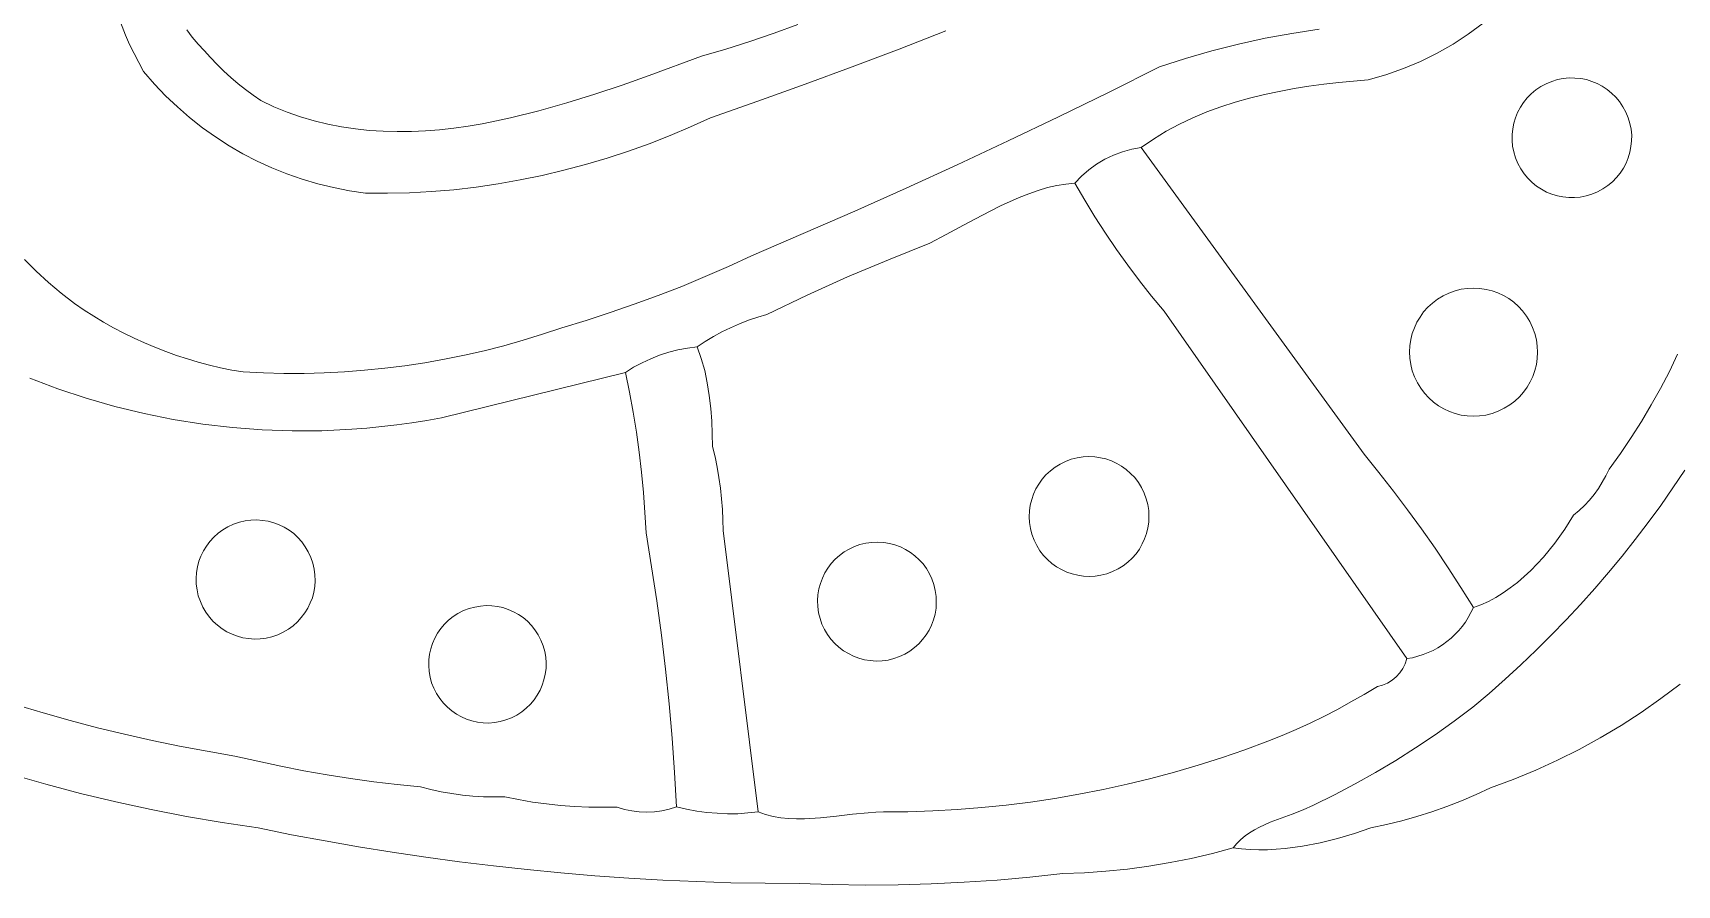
# Model space of a CAD drawing. Header units: inches. Extents: x 36.3 to 71.4, y 17.4 to 61.7.
# Drawn here: x 54.42 to 65.72, y 17.38 to 23.24 of the extents above; entities that cross this region are included whole.
import ezdxf

# ---------------------------------------------------------------- set-up
doc = ezdxf.new("R2010")
doc.units = ezdxf.units.IN
doc.header["$MEASUREMENT"] = 0
doc.layers.add('10_CLOSED_AREAS', color=7, linetype='CONTINUOUS', lineweight=18)
doc.layers.add('20_EXACT_CIRCLES', color=7, linetype='CONTINUOUS', lineweight=18)

msp = doc.modelspace()

# ---------------------------------------------------------------- linework, layer by layer
at = {"layer": '10_CLOSED_AREAS'}
for points in [[(54.397, 20.864), (54.493, 20.826), (54.59, 20.791), (54.786, 20.726), (54.983, 20.669), (55.183, 20.621), (55.384, 20.58), (55.587, 20.548), (55.791, 20.524), (55.995, 20.509), (56.201, 20.501), (56.406, 20.502), (56.612, 20.512), (56.715, 20.52), (56.818, 20.53), (56.921, 20.542), (57.023, 20.556), (57.126, 20.572), (57.228, 20.591), (58.492, 20.903), (58.548, 20.938), (58.606, 20.969), (58.666, 20.997), (58.727, 21.021), (58.79, 21.041), (58.853, 21.057), (58.918, 21.07), (58.984, 21.078), (59.039, 21.115), (59.097, 21.149), (59.155, 21.181), (59.215, 21.21), (59.276, 21.237), (59.338, 21.261), (59.401, 21.282), (59.465, 21.301), (59.741, 21.433), (60.019, 21.559), (60.3, 21.677), (60.584, 21.79), (60.697, 21.849), (60.817, 21.914), (60.942, 21.981), (61.07, 22.046), (61.199, 22.104), (61.264, 22.13), (61.329, 22.153), (61.393, 22.172), (61.457, 22.187), (61.52, 22.197), (61.582, 22.202), (61.628, 22.251), (61.677, 22.295), (61.731, 22.334), (61.787, 22.368), (61.847, 22.396), (61.908, 22.419), (61.973, 22.437), (62.038, 22.448), (62.123, 22.506), (62.21, 22.56), (62.3, 22.608), (62.393, 22.652), (62.488, 22.692), (62.584, 22.727), (62.683, 22.759), (62.783, 22.787), (62.884, 22.812), (62.986, 22.833), (63.088, 22.852), (63.19, 22.868), (63.293, 22.882), (63.395, 22.894), (63.597, 22.912), (63.72, 22.948), (63.841, 22.99), (63.958, 23.039), (64.071, 23.095), (64.181, 23.157), (64.286, 23.226), (64.387, 23.301)], [(55.006, 23.349), (55.056, 23.22), (55.084, 23.156), (55.114, 23.093), (55.146, 23.031), (55.18, 22.969), (55.254, 22.884), (55.331, 22.803), (55.412, 22.726), (55.496, 22.653), (55.584, 22.584), (55.674, 22.52), (55.767, 22.46), (55.863, 22.405), (55.961, 22.354), (56.062, 22.308), (56.165, 22.267), (56.27, 22.23), (56.377, 22.199), (56.485, 22.172), (56.595, 22.151), (56.706, 22.135), (56.857, 22.133), (57.008, 22.136), (57.16, 22.145), (57.313, 22.158), (57.465, 22.175), (57.617, 22.198), (57.768, 22.225), (57.919, 22.256), (58.069, 22.291), (58.218, 22.331), (58.366, 22.375), (58.512, 22.423), (58.656, 22.474), (58.799, 22.53), (58.939, 22.589), (59.077, 22.651), (59.403, 22.765), (59.728, 22.882), (60.051, 23.002), (60.374, 23.124), (60.695, 23.25)], [(60.695, 23.25), (60.374, 23.124), (60.051, 23.002), (59.728, 22.882), (59.403, 22.765), (59.077, 22.651), (58.939, 22.589), (58.799, 22.53), (58.656, 22.474), (58.512, 22.423), (58.366, 22.375), (58.218, 22.331), (58.069, 22.291), (57.919, 22.256), (57.768, 22.225), (57.617, 22.198), (57.465, 22.175), (57.313, 22.158), (57.16, 22.145), (57.008, 22.136), (56.857, 22.133), (56.706, 22.135), (56.595, 22.151), (56.485, 22.172), (56.377, 22.199), (56.27, 22.23), (56.165, 22.267), (56.062, 22.308), (55.961, 22.354), (55.863, 22.405), (55.767, 22.46), (55.674, 22.52), (55.584, 22.584), (55.496, 22.653), (55.412, 22.726), (55.331, 22.803), (55.254, 22.884), (55.18, 22.969), (55.146, 23.031), (55.114, 23.093), (55.084, 23.156), (55.056, 23.22), (55.006, 23.349)], [(59.678, 23.293), (59.514, 23.233), (59.348, 23.177), (59.182, 23.124), (59.014, 23.075), (58.655, 22.943), (58.469, 22.877), (58.281, 22.814), (58.09, 22.754), (57.897, 22.699), (57.703, 22.651), (57.606, 22.63), (57.508, 22.611), (57.41, 22.595), (57.313, 22.581), (57.215, 22.57), (57.118, 22.563), (57.021, 22.558), (56.924, 22.557), (56.827, 22.559), (56.731, 22.565), (56.636, 22.575), (56.54, 22.589), (56.446, 22.607), (56.352, 22.63), (56.259, 22.658), (56.167, 22.69), (56.076, 22.728), (55.986, 22.771), (55.932, 22.807), (55.88, 22.846), (55.829, 22.886), (55.78, 22.929), (55.732, 22.972), (55.685, 23.018), (55.64, 23.065), (55.597, 23.113), (55.554, 23.158), (55.514, 23.205), (55.477, 23.255)], [(55.477, 23.255), (55.514, 23.205), (55.554, 23.158), (55.597, 23.113), (55.64, 23.065), (55.685, 23.018), (55.732, 22.972), (55.78, 22.929), (55.829, 22.886), (55.88, 22.846), (55.932, 22.807), (55.986, 22.771), (56.076, 22.728), (56.167, 22.69), (56.259, 22.658), (56.352, 22.63), (56.446, 22.607), (56.54, 22.589), (56.636, 22.575), (56.731, 22.565), (56.827, 22.559), (56.924, 22.557), (57.021, 22.558), (57.118, 22.563), (57.215, 22.57), (57.313, 22.581), (57.41, 22.595), (57.508, 22.611), (57.606, 22.63), (57.703, 22.651), (57.897, 22.699), (58.09, 22.754), (58.281, 22.814), (58.469, 22.877), (58.655, 22.943), (59.014, 23.075), (59.182, 23.124), (59.348, 23.177), (59.514, 23.233), (59.678, 23.293)], [(64.387, 23.301), (64.286, 23.226), (64.181, 23.157), (64.071, 23.095), (63.958, 23.039), (63.841, 22.99), (63.72, 22.948), (63.597, 22.912), (63.395, 22.894), (63.293, 22.882), (63.19, 22.868), (63.088, 22.852), (62.986, 22.833), (62.884, 22.812), (62.783, 22.787), (62.683, 22.759), (62.584, 22.727), (62.488, 22.692), (62.393, 22.652), (62.3, 22.608), (62.21, 22.56), (62.123, 22.506), (62.038, 22.448), (63.569, 20.34), (63.671, 20.215), (63.771, 20.088), (63.869, 19.959), (63.964, 19.828), (64.057, 19.695), (64.147, 19.561), (64.235, 19.425), (64.321, 19.288), (64.372, 19.306), (64.424, 19.329), (64.475, 19.356), (64.525, 19.388), (64.574, 19.422), (64.623, 19.46), (64.67, 19.501), (64.715, 19.543), (64.76, 19.588), (64.802, 19.634), (64.842, 19.682), (64.881, 19.73), (64.95, 19.826), (65.009, 19.921), (65.047, 19.954), (65.084, 19.989), (65.118, 20.026), (65.15, 20.065), (65.18, 20.106), (65.207, 20.148), (65.232, 20.192), (65.255, 20.237), (65.332, 20.345), (65.406, 20.455), (65.477, 20.566), (65.544, 20.679), (65.607, 20.793), (65.668, 20.909), (65.724, 21.027)], [(63.26, 23.26), (63.074, 23.232), (62.889, 23.198), (62.706, 23.157), (62.523, 23.111), (62.342, 23.059), (62.163, 23.001), (61.817, 22.829), (61.47, 22.659), (61.122, 22.493), (60.772, 22.329), (60.421, 22.168), (60.068, 22.01), (59.714, 21.856), (59.359, 21.703), (59.201, 21.63), (59.041, 21.561), (58.879, 21.494), (58.717, 21.431), (58.553, 21.371), (58.388, 21.314), (58.222, 21.26), (58.055, 21.21), (57.923, 21.166), (57.789, 21.124), (57.656, 21.086), (57.521, 21.052), (57.385, 21.021), (57.249, 20.993), (57.112, 20.969), (56.975, 20.948), (56.837, 20.931), (56.699, 20.917), (56.561, 20.906), (56.422, 20.899), (56.283, 20.896), (56.143, 20.896), (56.004, 20.899), (55.865, 20.906), (55.787, 20.919), (55.709, 20.935), (55.632, 20.953), (55.556, 20.973), (55.481, 20.995), (55.406, 21.02), (55.332, 21.046), (55.258, 21.075), (55.186, 21.105), (55.114, 21.138), (55.043, 21.172), (54.974, 21.209), (54.905, 21.248), (54.837, 21.288), (54.771, 21.331), (54.705, 21.376), (54.614, 21.446), (54.526, 21.52), (54.442, 21.598), (54.361, 21.679)], [(54.361, 21.679), (54.442, 21.598), (54.526, 21.52), (54.614, 21.446), (54.705, 21.376), (54.771, 21.331), (54.837, 21.288), (54.905, 21.248), (54.974, 21.209), (55.043, 21.172), (55.114, 21.138), (55.186, 21.105), (55.258, 21.075), (55.332, 21.046), (55.406, 21.02), (55.481, 20.995), (55.556, 20.973), (55.632, 20.953), (55.709, 20.935), (55.787, 20.919), (55.865, 20.906), (56.004, 20.899), (56.143, 20.896), (56.283, 20.896), (56.422, 20.899), (56.561, 20.906), (56.699, 20.917), (56.837, 20.931), (56.975, 20.948), (57.112, 20.969), (57.249, 20.993), (57.385, 21.021), (57.521, 21.052), (57.656, 21.086), (57.789, 21.124), (57.923, 21.166), (58.055, 21.21), (58.222, 21.26), (58.388, 21.314), (58.553, 21.371), (58.717, 21.431), (58.879, 21.494), (59.041, 21.561), (59.201, 21.63), (59.359, 21.703), (59.714, 21.856), (60.068, 22.01), (60.421, 22.168), (60.772, 22.329), (61.122, 22.493), (61.47, 22.659), (61.817, 22.829), (62.163, 23.001), (62.342, 23.059), (62.523, 23.111), (62.706, 23.157), (62.889, 23.198), (63.074, 23.232), (63.26, 23.26)], [(65.724, 21.027), (65.668, 20.909), (65.607, 20.793), (65.544, 20.679), (65.477, 20.566), (65.406, 20.455), (65.332, 20.345), (65.255, 20.237), (65.232, 20.192), (65.207, 20.148), (65.18, 20.106), (65.15, 20.065), (65.118, 20.026), (65.084, 19.989), (65.047, 19.954), (65.009, 19.921), (64.95, 19.826), (64.881, 19.73), (64.842, 19.682), (64.802, 19.634), (64.76, 19.588), (64.715, 19.543), (64.67, 19.501), (64.623, 19.46), (64.574, 19.422), (64.525, 19.388), (64.475, 19.356), (64.424, 19.329), (64.372, 19.306), (64.321, 19.288), (64.304, 19.253), (64.286, 19.22), (64.266, 19.188), (64.244, 19.158), (64.22, 19.129), (64.194, 19.102), (64.167, 19.076), (64.138, 19.053), (64.108, 19.031), (64.076, 19.011), (64.044, 18.993), (64.01, 18.978), (63.975, 18.964), (63.939, 18.953), (63.902, 18.943), (63.864, 18.937), (63.853, 18.901), (63.836, 18.868), (63.815, 18.838), (63.79, 18.811), (63.762, 18.788), (63.731, 18.769), (63.697, 18.755), (63.661, 18.745), (63.571, 18.691), (63.479, 18.639), (63.387, 18.588), (63.293, 18.54), (63.199, 18.494), (63.103, 18.45), (63.007, 18.408), (62.909, 18.369), (62.75, 18.31), (62.59, 18.255), (62.429, 18.204), (62.267, 18.157), (62.104, 18.113), (61.94, 18.073), (61.775, 18.037), (61.609, 18.005), (61.443, 17.976), (61.276, 17.951), (61.109, 17.93), (60.941, 17.913), (60.772, 17.9), (60.604, 17.89), (60.434, 17.885), (60.265, 17.883), (60.213, 17.882), (60.161, 17.878), (60.053, 17.868), (59.943, 17.854), (59.832, 17.842), (59.722, 17.836), (59.667, 17.835), (59.613, 17.838), (59.56, 17.843), (59.507, 17.852), (59.455, 17.865), (59.405, 17.883), (59.334, 17.876), (59.264, 17.871), (59.193, 17.871), (59.122, 17.874), (59.052, 17.88), (58.982, 17.889), (58.912, 17.902), (58.843, 17.918), (58.793, 17.902), (58.742, 17.89), (58.691, 17.883), (58.639, 17.881), (58.587, 17.883), (58.536, 17.89), (58.485, 17.901), (58.435, 17.917), (58.337, 17.915), (58.24, 17.916), (58.143, 17.92), (58.046, 17.928), (57.95, 17.938), (57.853, 17.951), (57.758, 17.968), (57.662, 17.987), (57.589, 17.986), (57.516, 17.988), (57.443, 17.992), (57.371, 17.999), (57.298, 18.009), (57.226, 18.022), (57.155, 18.037), (57.084, 18.055), (56.923, 18.071), (56.762, 18.091), (56.602, 18.113), (56.442, 18.138), (56.282, 18.166), (56.123, 18.197), (55.965, 18.231), (55.807, 18.267), (55.617, 18.3), (55.427, 18.336), (55.238, 18.375), (55.049, 18.417), (54.862, 18.462), (54.675, 18.511), (54.489, 18.563), (54.304, 18.618)], [(54.304, 18.618), (54.489, 18.563), (54.675, 18.511), (54.862, 18.462), (55.049, 18.417), (55.238, 18.375), (55.427, 18.336), (55.617, 18.3), (55.807, 18.267), (55.965, 18.231), (56.123, 18.197), (56.282, 18.166), (56.442, 18.138), (56.602, 18.113), (56.762, 18.091), (56.923, 18.071), (57.084, 18.055), (57.155, 18.037), (57.226, 18.022), (57.298, 18.009), (57.371, 17.999), (57.443, 17.992), (57.516, 17.988), (57.589, 17.986), (57.662, 17.987), (57.758, 17.968), (57.853, 17.951), (57.95, 17.938), (58.046, 17.928), (58.143, 17.92), (58.24, 17.916), (58.337, 17.915), (58.435, 17.917), (58.485, 17.901), (58.536, 17.89), (58.587, 17.883), (58.639, 17.881), (58.691, 17.883), (58.742, 17.89), (58.793, 17.902), (58.843, 17.918), (58.83, 18.155), (58.813, 18.391), (58.792, 18.627), (58.767, 18.863), (58.739, 19.098), (58.708, 19.333), (58.672, 19.567), (58.634, 19.801), (58.626, 19.94), (58.616, 20.078), (58.603, 20.217), (58.587, 20.355), (58.568, 20.493), (58.545, 20.63), (58.52, 20.767), (58.492, 20.903), (57.228, 20.591), (57.126, 20.572), (57.023, 20.556), (56.921, 20.542), (56.818, 20.53), (56.715, 20.52), (56.612, 20.512), (56.406, 20.502), (56.201, 20.501), (55.995, 20.509), (55.791, 20.524), (55.587, 20.548), (55.384, 20.58), (55.183, 20.621), (54.983, 20.669), (54.786, 20.726), (54.59, 20.791), (54.493, 20.826), (54.397, 20.864)], [(54.268, 18.142), (54.507, 18.074), (54.747, 18.011), (54.989, 17.953), (55.231, 17.901), (55.475, 17.853), (55.721, 17.811), (55.967, 17.774), (56.196, 17.727), (56.427, 17.684), (56.657, 17.644), (56.888, 17.606), (57.12, 17.572), (57.352, 17.541), (57.584, 17.512), (57.816, 17.487), (58.049, 17.464), (58.282, 17.445), (58.516, 17.428), (58.75, 17.415), (58.983, 17.405), (59.217, 17.397), (59.452, 17.393), (59.686, 17.392), (59.913, 17.384), (60.14, 17.381), (60.367, 17.382), (60.594, 17.389), (60.82, 17.4), (61.047, 17.415), (61.273, 17.436), (61.499, 17.461), (61.647, 17.466), (61.795, 17.476), (61.943, 17.491), (62.09, 17.51), (62.237, 17.535), (62.382, 17.564), (62.527, 17.598), (62.67, 17.637), (62.695, 17.667), (62.722, 17.694), (62.752, 17.718), (62.783, 17.74), (62.816, 17.761), (62.851, 17.779), (62.924, 17.812), (63, 17.841), (63.076, 17.869), (63.151, 17.897), (63.222, 17.929), (63.366, 18), (63.509, 18.076), (63.649, 18.155), (63.787, 18.237), (63.923, 18.324), (64.057, 18.413), (64.189, 18.506), (64.318, 18.603), (64.429, 18.698), (64.539, 18.795), (64.647, 18.894), (64.752, 18.995), (64.856, 19.097), (64.958, 19.202), (65.057, 19.309), (65.155, 19.418), (65.25, 19.529), (65.343, 19.641), (65.434, 19.755), (65.523, 19.871), (65.609, 19.989), (65.693, 20.109), (65.775, 20.23)], [(65.775, 20.23), (65.693, 20.109), (65.609, 19.989), (65.523, 19.871), (65.434, 19.755), (65.343, 19.641), (65.25, 19.529), (65.155, 19.418), (65.057, 19.309), (64.958, 19.202), (64.856, 19.097), (64.752, 18.995), (64.647, 18.894), (64.539, 18.795), (64.429, 18.698), (64.318, 18.603), (64.189, 18.506), (64.057, 18.413), (63.923, 18.324), (63.787, 18.237), (63.649, 18.155), (63.509, 18.076), (63.366, 18), (63.222, 17.929), (63.151, 17.897), (63.076, 17.869), (63, 17.841), (62.924, 17.812), (62.851, 17.779), (62.816, 17.761), (62.783, 17.74), (62.752, 17.718), (62.722, 17.694), (62.695, 17.667), (62.67, 17.637), (62.728, 17.63), (62.786, 17.626), (62.845, 17.624), (62.905, 17.624), (62.965, 17.627), (63.026, 17.632), (63.147, 17.648), (63.268, 17.671), (63.387, 17.701), (63.504, 17.735), (63.616, 17.774), (63.723, 17.797), (63.828, 17.823), (63.933, 17.852), (64.036, 17.885), (64.139, 17.921), (64.24, 17.96), (64.34, 18.002), (64.439, 18.048), (64.595, 18.106), (64.749, 18.17), (64.9, 18.239), (65.048, 18.313), (65.193, 18.393), (65.336, 18.477), (65.474, 18.567), (65.61, 18.662), (65.742, 18.761)]]:
    msp.add_lwpolyline(points, dxfattribs=at)
for points in [[(63.569, 20.34), (62.038, 22.448), (61.973, 22.437), (61.908, 22.419), (61.847, 22.396), (61.787, 22.368), (61.731, 22.334), (61.677, 22.295), (61.628, 22.251), (61.582, 22.202), (61.649, 22.086), (61.719, 21.971), (61.792, 21.859), (61.868, 21.748), (61.946, 21.639), (62.026, 21.531), (62.109, 21.426), (62.195, 21.323), (63.864, 18.937), (63.902, 18.943), (63.939, 18.953), (63.975, 18.964), (64.01, 18.978), (64.044, 18.993), (64.076, 19.011), (64.108, 19.031), (64.138, 19.053), (64.167, 19.076), (64.194, 19.102), (64.22, 19.129), (64.244, 19.158), (64.266, 19.188), (64.286, 19.22), (64.304, 19.253), (64.321, 19.288), (64.235, 19.425), (64.147, 19.561), (64.057, 19.695), (63.964, 19.828), (63.869, 19.959), (63.771, 20.088), (63.671, 20.215)], [(59.163, 19.817), (59.405, 17.883), (59.455, 17.865), (59.507, 17.852), (59.56, 17.843), (59.613, 17.838), (59.667, 17.835), (59.722, 17.836), (59.832, 17.842), (59.943, 17.854), (60.053, 17.868), (60.161, 17.878), (60.213, 17.882), (60.265, 17.883), (60.434, 17.885), (60.604, 17.89), (60.772, 17.9), (60.941, 17.913), (61.109, 17.93), (61.276, 17.951), (61.443, 17.976), (61.609, 18.005), (61.775, 18.037), (61.94, 18.073), (62.104, 18.113), (62.267, 18.157), (62.429, 18.204), (62.59, 18.255), (62.75, 18.31), (62.909, 18.369), (63.007, 18.408), (63.103, 18.45), (63.199, 18.494), (63.293, 18.54), (63.387, 18.588), (63.479, 18.639), (63.571, 18.691), (63.661, 18.745), (63.697, 18.755), (63.731, 18.769), (63.762, 18.788), (63.79, 18.811), (63.815, 18.838), (63.836, 18.868), (63.853, 18.901), (63.864, 18.937), (62.195, 21.323), (62.109, 21.426), (62.026, 21.531), (61.946, 21.639), (61.868, 21.748), (61.792, 21.859), (61.719, 21.971), (61.649, 22.086), (61.582, 22.202), (61.52, 22.197), (61.457, 22.187), (61.393, 22.172), (61.329, 22.153), (61.264, 22.13), (61.199, 22.104), (61.07, 22.046), (60.942, 21.981), (60.817, 21.914), (60.697, 21.849), (60.584, 21.79), (60.3, 21.677), (60.019, 21.559), (59.741, 21.433), (59.465, 21.301), (59.401, 21.282), (59.338, 21.261), (59.276, 21.237), (59.215, 21.21), (59.155, 21.181), (59.097, 21.149), (59.039, 21.115), (58.984, 21.078), (59.013, 20.998), (59.037, 20.915), (59.055, 20.83), (59.068, 20.743), (59.078, 20.655), (59.085, 20.567), (59.091, 20.394), (59.108, 20.323), (59.123, 20.252), (59.135, 20.18), (59.146, 20.108), (59.153, 20.035), (59.159, 19.962), (59.162, 19.89)], [(59.405, 17.883), (59.163, 19.817), (59.162, 19.89), (59.159, 19.962), (59.153, 20.035), (59.146, 20.108), (59.135, 20.18), (59.123, 20.252), (59.108, 20.323), (59.091, 20.394), (59.085, 20.567), (59.078, 20.655), (59.068, 20.743), (59.055, 20.83), (59.037, 20.915), (59.013, 20.998), (58.984, 21.078), (58.918, 21.07), (58.853, 21.057), (58.79, 21.041), (58.727, 21.021), (58.666, 20.997), (58.606, 20.969), (58.548, 20.938), (58.492, 20.903), (58.52, 20.767), (58.545, 20.63), (58.568, 20.493), (58.587, 20.355), (58.603, 20.217), (58.616, 20.078), (58.626, 19.94), (58.634, 19.801), (58.672, 19.567), (58.708, 19.333), (58.739, 19.098), (58.767, 18.863), (58.792, 18.627), (58.813, 18.391), (58.83, 18.155), (58.843, 17.918), (58.912, 17.902), (58.982, 17.889), (59.052, 17.88), (59.122, 17.874), (59.193, 17.871), (59.264, 17.871), (59.334, 17.876)]]:
    msp.add_lwpolyline(points, close=True, dxfattribs=at)
at = {"layer": '20_EXACT_CIRCLES'}
for points in [[(64.626, 22.338), (64.61, 22.377), (64.598, 22.417), (64.59, 22.456), (64.587, 22.497), (64.587, 22.536), (64.591, 22.576), (64.599, 22.615), (64.61, 22.652), (64.625, 22.689), (64.644, 22.724), (64.665, 22.757), (64.69, 22.788), (64.718, 22.817), (64.75, 22.843), (64.784, 22.866), (64.821, 22.886), (64.86, 22.902), (64.899, 22.914), (64.939, 22.922), (64.979, 22.926), (65.019, 22.925), (65.059, 22.921), (65.098, 22.914), (65.135, 22.902), (65.172, 22.887), (65.207, 22.869), (65.24, 22.847), (65.271, 22.822), (65.3, 22.794), (65.326, 22.763), (65.349, 22.728), (65.369, 22.691), (65.385, 22.652), (65.397, 22.613), (65.405, 22.573), (65.409, 22.533), (65.408, 22.493), (65.404, 22.454), (65.397, 22.415), (65.385, 22.377), (65.37, 22.34), (65.352, 22.305), (65.33, 22.272), (65.305, 22.241), (65.277, 22.213), (65.245, 22.186), (65.211, 22.163), (65.174, 22.143), (65.135, 22.127), (65.096, 22.115), (65.056, 22.107), (65.016, 22.104), (64.976, 22.104), (64.936, 22.108), (64.898, 22.116), (64.86, 22.127), (64.823, 22.142), (64.788, 22.161), (64.755, 22.182), (64.724, 22.207), (64.695, 22.236), (64.669, 22.267), (64.646, 22.301)], [(63.917, 20.872), (63.901, 20.914), (63.891, 20.957), (63.884, 21), (63.882, 21.043), (63.885, 21.086), (63.891, 21.128), (63.901, 21.169), (63.915, 21.209), (63.933, 21.247), (63.955, 21.283), (63.979, 21.318), (64.008, 21.35), (64.039, 21.379), (64.074, 21.405), (64.112, 21.428), (64.152, 21.448), (64.195, 21.463), (64.238, 21.474), (64.281, 21.48), (64.324, 21.482), (64.366, 21.48), (64.408, 21.473), (64.449, 21.463), (64.489, 21.449), (64.527, 21.431), (64.564, 21.41), (64.598, 21.385), (64.63, 21.356), (64.659, 21.325), (64.686, 21.29), (64.709, 21.253), (64.728, 21.212), (64.743, 21.17), (64.754, 21.127), (64.76, 21.084), (64.762, 21.041), (64.76, 20.998), (64.754, 20.956), (64.744, 20.915), (64.729, 20.875), (64.712, 20.837), (64.69, 20.801), (64.665, 20.766), (64.637, 20.734), (64.605, 20.705), (64.571, 20.679), (64.533, 20.656), (64.492, 20.636), (64.45, 20.621), (64.407, 20.61), (64.364, 20.604), (64.321, 20.602), (64.278, 20.604), (64.236, 20.61), (64.195, 20.621), (64.156, 20.635), (64.117, 20.653), (64.081, 20.674), (64.047, 20.699), (64.015, 20.727), (63.985, 20.759), (63.959, 20.794), (63.936, 20.831)], [(61.301, 19.751), (61.286, 19.791), (61.276, 19.831), (61.27, 19.871), (61.268, 19.911), (61.27, 19.951), (61.275, 19.991), (61.285, 20.029), (61.298, 20.066), (61.314, 20.102), (61.334, 20.136), (61.357, 20.169), (61.383, 20.199), (61.413, 20.226), (61.445, 20.251), (61.48, 20.273), (61.518, 20.291), (61.557, 20.306), (61.597, 20.316), (61.638, 20.322), (61.678, 20.325), (61.718, 20.323), (61.757, 20.317), (61.795, 20.308), (61.833, 20.295), (61.869, 20.278), (61.903, 20.258), (61.935, 20.235), (61.965, 20.209), (61.993, 20.18), (62.018, 20.147), (62.039, 20.112), (62.058, 20.074), (62.072, 20.035), (62.083, 19.995), (62.089, 19.955), (62.091, 19.914), (62.089, 19.875), (62.083, 19.835), (62.074, 19.797), (62.061, 19.76), (62.045, 19.724), (62.025, 19.689), (62.002, 19.657), (61.975, 19.627), (61.946, 19.6), (61.914, 19.575), (61.879, 19.553), (61.841, 19.535), (61.801, 19.52), (61.761, 19.51), (61.721, 19.504), (61.681, 19.501), (61.641, 19.503), (61.602, 19.509), (61.563, 19.518), (61.526, 19.531), (61.49, 19.548), (61.456, 19.567), (61.424, 19.591), (61.394, 19.617), (61.366, 19.646), (61.341, 19.678), (61.319, 19.714)], [(55.57, 19.328), (55.556, 19.368), (55.547, 19.408), (55.542, 19.448), (55.541, 19.488), (55.543, 19.528), (55.55, 19.567), (55.56, 19.605), (55.574, 19.641), (55.591, 19.677), (55.612, 19.71), (55.635, 19.742), (55.662, 19.771), (55.692, 19.798), (55.725, 19.822), (55.76, 19.842), (55.798, 19.86), (55.838, 19.873), (55.878, 19.883), (55.918, 19.888), (55.958, 19.889), (55.997, 19.886), (56.036, 19.88), (56.074, 19.87), (56.111, 19.856), (56.146, 19.839), (56.18, 19.818), (56.212, 19.795), (56.241, 19.768), (56.268, 19.738), (56.291, 19.705), (56.312, 19.67), (56.33, 19.632), (56.343, 19.592), (56.353, 19.552), (56.358, 19.512), (56.359, 19.472), (56.356, 19.432), (56.35, 19.393), (56.34, 19.355), (56.326, 19.319), (56.309, 19.283), (56.288, 19.25), (56.264, 19.218), (56.238, 19.189), (56.208, 19.162), (56.175, 19.138), (56.14, 19.118), (56.102, 19.1), (56.062, 19.087), (56.022, 19.077), (55.982, 19.072), (55.942, 19.071), (55.902, 19.074), (55.863, 19.08), (55.825, 19.09), (55.789, 19.104), (55.753, 19.121), (55.72, 19.142), (55.688, 19.166), (55.659, 19.192), (55.632, 19.222), (55.608, 19.255), (55.587, 19.29)], [(59.82, 19.252), (59.814, 19.294), (59.813, 19.335), (59.815, 19.375), (59.822, 19.415), (59.832, 19.453), (59.846, 19.49), (59.863, 19.525), (59.884, 19.558), (59.907, 19.59), (59.934, 19.619), (59.963, 19.645), (59.995, 19.669), (60.029, 19.689), (60.066, 19.706), (60.104, 19.72), (60.145, 19.73), (60.186, 19.735), (60.227, 19.737), (60.268, 19.734), (60.307, 19.728), (60.345, 19.718), (60.382, 19.704), (60.418, 19.686), (60.451, 19.666), (60.482, 19.642), (60.511, 19.616), (60.538, 19.587), (60.561, 19.555), (60.582, 19.52), (60.599, 19.484), (60.612, 19.445), (60.622, 19.405), (60.628, 19.363), (60.629, 19.322), (60.627, 19.282), (60.62, 19.242), (60.61, 19.204), (60.596, 19.167), (60.579, 19.132), (60.559, 19.099), (60.535, 19.067), (60.508, 19.038), (60.479, 19.012), (60.447, 18.988), (60.413, 18.968), (60.376, 18.951), (60.338, 18.937), (60.297, 18.927), (60.256, 18.922), (60.215, 18.92), (60.174, 18.923), (60.135, 18.929), (60.097, 18.939), (60.06, 18.953), (60.025, 18.971), (59.991, 18.991), (59.96, 19.015), (59.931, 19.041), (59.905, 19.07), (59.881, 19.102), (59.861, 19.137), (59.843, 19.173), (59.83, 19.212)], [(57.175, 18.733), (57.16, 18.771), (57.15, 18.81), (57.143, 18.849), (57.14, 18.889), (57.141, 18.928), (57.146, 18.967), (57.154, 19.004), (57.166, 19.041), (57.182, 19.077), (57.201, 19.111), (57.223, 19.143), (57.248, 19.173), (57.276, 19.2), (57.307, 19.225), (57.341, 19.247), (57.378, 19.266), (57.417, 19.281), (57.456, 19.291), (57.495, 19.298), (57.534, 19.301), (57.573, 19.3), (57.612, 19.295), (57.65, 19.287), (57.687, 19.275), (57.722, 19.259), (57.756, 19.24), (57.788, 19.218), (57.818, 19.193), (57.846, 19.165), (57.87, 19.134), (57.892, 19.1), (57.911, 19.063), (57.926, 19.024), (57.937, 18.985), (57.944, 18.946), (57.947, 18.907), (57.946, 18.868), (57.941, 18.829), (57.932, 18.791), (57.92, 18.754), (57.905, 18.719), (57.886, 18.685), (57.864, 18.653), (57.839, 18.623), (57.81, 18.595), (57.779, 18.571), (57.745, 18.549), (57.708, 18.53), (57.67, 18.515), (57.631, 18.504), (57.592, 18.497), (57.552, 18.494), (57.513, 18.495), (57.474, 18.5), (57.437, 18.509), (57.4, 18.521), (57.364, 18.536), (57.33, 18.555), (57.298, 18.577), (57.268, 18.602), (57.241, 18.631), (57.216, 18.662), (57.194, 18.696)]]:
    msp.add_lwpolyline(points, close=True, dxfattribs=at)

doc.saveas('drawing.dxf')
